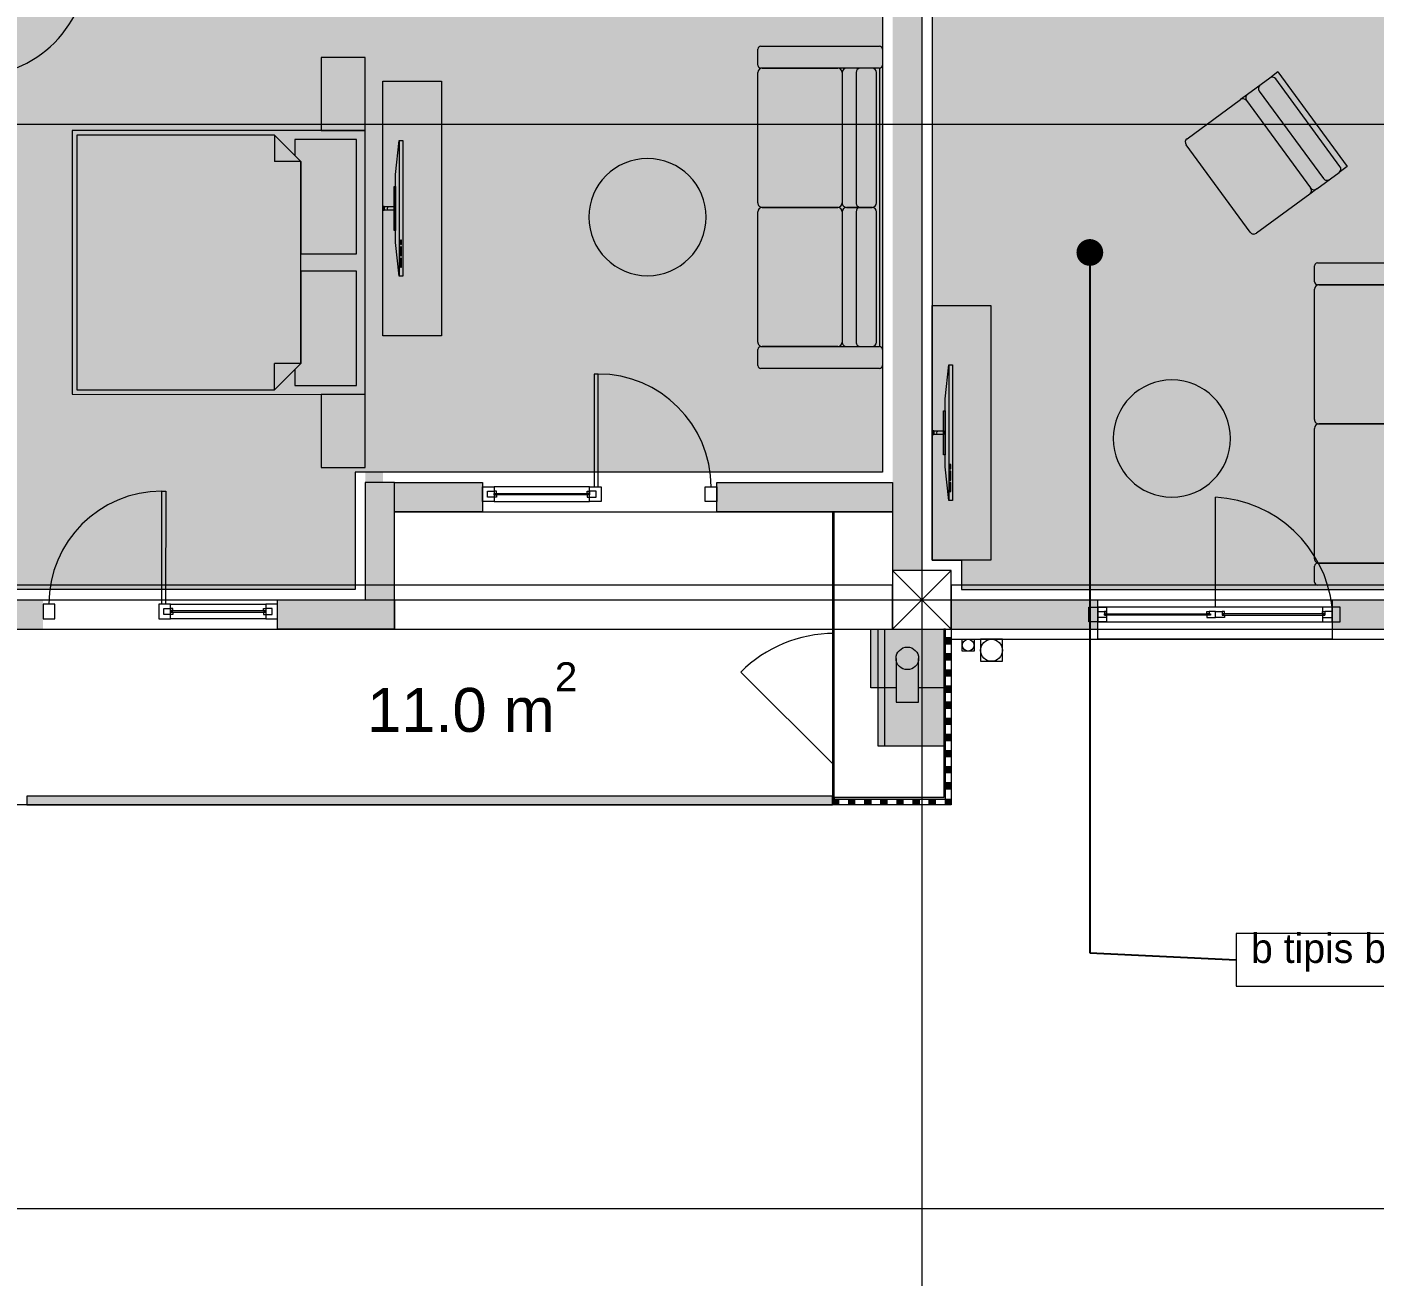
# Model space of a CAD drawing. Header units: millimetres. Extents: x 475159934 to 476245151, y 4620917055 to 4621447368.
# Drawn here: x 475283907 to 475293103, y 4621139790 to 4621148316 of the extents above; entities that cross this region are included whole.
import ezdxf

# ---------------------------------------------------------------- set-up
doc = ezdxf.new("R2010")
doc.units = ezdxf.units.MM
doc.header["$MEASUREMENT"] = 0
for name, color, linetype, lineweight in [('2D Drafting - General_Pen_No__1_Pen_No__7', 7, 'Continuous', 0), ('2D Drafting - General_Pen_No__250_Pen_No__7_Pen_No__250', 7, 'Continuous', 0), ('2D Drafting - General_Pen_No__250_Pen_No__7_Pen_No__7', 7, 'Continuous', 0), ('2D Drafting - General_Pen_No__7_Pen_No__7_Pen_No__7', 7, 'Continuous', 0), ('Doors_Pen_No__7_Pen_No__7_Pen_No__7', 7, 'Continuous', 0), ('G-Anno-Nplt_Pen_No__151', 151, 'Continuous', 0), ('G-Anno-Nplt_Pen_No__4', 7, 'Continuous', 0), ('G-Anno-Nplt_Pen_No__7', 7, 'Continuous', 0), ('gegmebi_Pen_No__1_Pen_No__7', 7, 'Continuous', 0), ('gegmebi_Pen_No__7_Pen_No__7', 7, 'Continuous', 0), ('kar-panjara_Pen_No__7_Pen_No__7_Pen_No__7', 7, 'Continuous', 0), ('New_0. გაღებები_Pen_No__210', 6, 'Continuous', 0), ('New_2D Drafting - General_Pen_No__250_Pen_No__7_Pen_No__255', 255, 'Continuous', 0), ('New_2D Drafting - General_Pen_No__2_Pen_No__250', 7, 'Continuous', 0), ('New_2D Drafting - General_Pen_No__30_Pen_No__9_Pen_No__9_Pen_No__255', 255, 'Continuous', 0), ('New_2D Drafting - General_Pen_No__30_Pen_No__9_Pen_No__9_Pen_No__7', 7, 'Continuous', 0), ('New_G-Anno-Nplt_Pen_No__255', 255, 'Continuous', 0), ('New_G-Anno-Nplt_Pen_No__4', 7, 'Continuous', 0), ('New_reg_nak_Pen_No__250', 7, 'Continuous', 0), ('New_reg_nak_Pen_No__7', 7, 'Continuous', 0), ('New_Structural - Bearing_Pen_No__250', 7, 'Continuous', 0), ('zoma_Pen_No__1', 1, 'Continuous', 0), ('zoma_Pen_No__142', 142, 'Continuous', 0), ('zoma_Pen_No__5_Pen_No__5', 5, 'Continuous', 0)]:
    doc.layers.add(name, color=color, linetype=linetype, lineweight=lineweight)
for name, color, linetype in [('New_Interior - Furniture', 7, 'Continuous'), ('New_R03_Nakveti', 7, 'Continuous'), ('zoma', 7, 'Continuous')]:
    doc.layers.add(name, color=color, linetype=linetype)
doc.layers.add('New_Interior - Furniture _Pen_No__252', color=7, linetype='Continuous', lineweight=0, true_color=0x666666)
doc.layers.add('New_R03_Nakveti_Pen_No__252', color=7, linetype='Continuous', lineweight=0, true_color=0x666666)
doc.styles.add('GENERATED_STYLE_1', font='arial.ttf')
doc.styles.add('GENERATED_STYLE_3', font='arial.ttf')
doc.styles.add('GENERATED_STYLE_4', font='ACADMTAV.TTF')
doc.dimstyles.new('GENERATED_STYLE__11', dxfattribs={"dimtxt": 500, "dimasz": 228, "dimexe": 0.18, "dimexo": 3, "dimgap": 0, "dimtad": 1, "dimlfac": 0.001, "dimzin": 0, "dimdsep": 46, "dimtxsty": 'GENERATED_STYLE_3', "dimblk": 'ARROWHEAD_2', "dimblk1": 'ARROWHEAD_2', "dimblk2": 'ARROWHEAD_2', "dimcen": 0.09, "dimclrd": 1, "dimclre": 1, "dimclrt": 1, "dimadec": 0, "dimazin": 0, "dimtfac": 1, "dimtdec": 4, "dimtmove": 2, "dimatfit": 3, "dimfxl": 1, "dimtolj": 1, "dimtzin": 0, "dimarcsym": 0})
doc.dimstyles.new('GENERATED_STYLE__27', dxfattribs={"dimtxt": 0.18, "dimasz": 364.8, "dimexe": 0.18, "dimexo": 0.0625, "dimgap": 0, "dimtad": 0, "dimtih": 1, "dimtoh": 1, "dimdec": 4, "dimzin": 0, "dimdsep": 46, "dimcen": 0.09, "dimadec": 0, "dimazin": 0, "dimtfac": 1, "dimtdec": 4, "dimtmove": 0, "dimatfit": 3, "dimldrblk": 'ARROWHEAD_11', "dimfxl": 1, "dimtolj": 1, "dimtzin": 0, "dimarcsym": 0})
doc.dimstyles.new('GENERATED_STYLE__3', dxfattribs={"dimtxt": 200, "dimasz": 64.421331, "dimexe": 0.18, "dimexo": 3, "dimgap": 0, "dimtad": 1, "dimtih": 1, "dimtoh": 1, "dimlfac": 0.001, "dimzin": 0, "dimdsep": 46, "dimtxsty": 'GENERATED_STYLE_3', "dimblk": 'ARROWHEAD_2', "dimblk1": 'ARROWHEAD_2', "dimblk2": 'ARROWHEAD_2', "dimcen": 0.09, "dimclrd": 142, "dimclre": 142, "dimclrt": 142, "dimadec": 0, "dimazin": 0, "dimtfac": 1, "dimtdec": 4, "dimtmove": 0, "dimatfit": 3, "dimfxl": 1, "dimtolj": 1, "dimtzin": 0, "dimarcsym": 0})
doc.dimstyles.new('GENERATED_STYLE__6', dxfattribs={"dimtxt": 200, "dimasz": 64.421331, "dimexe": 0.18, "dimexo": 3, "dimgap": 0, "dimtad": 1, "dimlfac": 0.001, "dimzin": 0, "dimdsep": 46, "dimtxsty": 'GENERATED_STYLE_3', "dimblk": 'ARROWHEAD_2', "dimblk1": 'ARROWHEAD_2', "dimblk2": 'ARROWHEAD_2', "dimcen": 0.09, "dimclrd": 142, "dimclre": 142, "dimclrt": 142, "dimadec": 0, "dimazin": 0, "dimtfac": 1, "dimtdec": 4, "dimtmove": 0, "dimatfit": 3, "dimfxl": 1, "dimtolj": 1, "dimtzin": 0, "dimarcsym": 0})

# ---------------------------------------------------------------- blocks, each defined once
blk = doc.blocks.new('Bed Layout 23')
at = {"layer": 'New_R03_Nakveti_Pen_No__252', "color": 251, "linetype": 'Continuous', "lineweight": 0, "true_color": 0x666666}
for p, q in [((-900, 0), (-1400, 0)), ((-1400, 0), (-1400, -300)), ((-900, -300), (-900, 0)), ((900, 0), (-900, 0)), ((-900, 0), (-900, -2000)), ((1400, 0), (900, 0)), ((900, 0), (900, -300)), ((900, -2000), (900, 0)), ((1400, -300), (1400, 0)), ((-1400, -300), (-900, -300)), ((900, -300), (1400, -300)), ((-690, -440), (-870, -620)), ((0, -440), (-690, -440)), ((-690, -440), (-690, -620)), ((690, -440), (0, -440)), ((870, -620), (690, -440)), ((690, -440), (690, -620)), ((-870, -620), (-870, -1970)), ((-870, -620), (-690, -620)), ((870, -620), (690, -620)), ((870, -1970), (870, -620)), ((-900, -2000), (900, -2000)), ((-870, -1970), (0, -1970)), ((0, -1970), (870, -1970))]:
    blk.add_line(p, q, dxfattribs=at)
at = {"layer": 'New_R03_Nakveti_Pen_No__252', "color": 251, "linetype": 'Continuous', "lineweight": 0, "true_color": 0x666666, "flags": 128}
for points in [[(-60, -440), (-60, -60), (-840, -60), (-840, -480), (-730, -480), (-690, -440)], [(690, -440), (730, -480), (840, -480), (840, -60), (60, -60), (60, -440)]]:
    blk.add_lwpolyline(points, close=True, dxfattribs=at)
blk = doc.blocks.new('Sofa 23')
at = {"layer": 'New_Interior - Furniture _Pen_No__252', "color": 251, "linetype": 'Continuous', "lineweight": 0, "true_color": 0x666666}
for p, q in [((0, 20), (0, 830)), ((20, 850), (130, 850)), ((150, 830), (150, 20)), ((150, 830), (2050, 830)), ((2050, 20), (2050, 830)), ((2070, 850), (2180, 850)), ((2200, 830), (2200, 20)), ((150, 780), (150, 604.7)), ((1070, 810), (180, 810)), ((1100, 604.7), (1100, 780)), ((1100, 780), (1100, 604.7)), ((2020, 810), (1130, 810)), ((2050, 604.7), (2050, 780)), ((180, 670), (1070, 670)), ((1130, 670), (2020, 670)), ((180, 574.7), (1070, 574.7)), ((180, 574.7), (1070, 574.7)), ((1130, 574.7), (2020, 574.7)), ((1130, 574.7), (2020, 574.7)), ((150, 30), (150, 544.7)), ((1100, 544.7), (1100, 30)), ((1100, 30), (1100, 544.7)), ((2050, 544.7), (2050, 30)), ((130, 0), (20, 0)), ((1070, 0), (180, 0)), ((2020, 0), (1130, 0)), ((2180, 0), (2070, 0))]:
    blk.add_line(p, q, dxfattribs=at)
for centre, radius, start, end in [((20, 830), 20, 90, 180), ((130, 830), 20, 0, 90), ((2070, 830), 20, 90, 180), ((2180, 830), 20, 0, 90), ((180, 780), 30, 90, 180), ((1070, 780), 30, 0, 90), ((1130, 780), 30, 90, 180), ((2020, 780), 30, 0, 90), ((180, 700), 30, 180, 270), ((1070, 700), 30, 270, 0), ((1130, 700), 30, 180, 270), ((2020, 700), 30, 270, 0), ((180, 604.7), 30, 180, 270), ((180, 544.7), 30, 90, 180), ((1070, 604.7), 30, 270, 0), ((1070, 544.7), 30, 0, 90), ((1130, 604.7), 30, 180, 270), ((1130, 544.7), 30, 90, 180), ((2020, 604.7), 30, 270, 0), ((2020, 544.7), 30, 0, 90), ((20, 20), 20, 180, 270), ((130, 20), 20, 270, 0), ((180, 30), 30, 180, 270), ((1070, 30), 30, 270, 0), ((1130, 30), 30, 180, 270), ((2020, 30), 30, 270, 0), ((2070, 20), 20, 180, 270), ((2180, 20), 20, 270, 0)]:
    blk.add_arc(centre, radius, start, end, dxfattribs=at)
blk = doc.blocks.new('Designer Table 05 26')
at = {"layer": 'New_Interior - Furniture _Pen_No__252', "color": 251, "linetype": 'Continuous', "lineweight": 0, "true_color": 0x666666, "flags": 128}
blk.add_lwpolyline([(400, 0, 1), (-400, 0, 1)], format="xyb", close=True, dxfattribs=at)
blk = doc.blocks.new('Sofa Set 01 26')
at = {"layer": 'New_Interior - Furniture _Pen_No__252', "color": 251, "linetype": 'Continuous', "lineweight": 0, "true_color": 0x666666}
for p, q in [((0, 800), (800, 800)), ((0, 800), (0, 730)), ((770, 760), (30, 760)), ((800, 800), (800, 730)), ((0, 730), (0, 541.3)), ((800, 541.3), (800, 730)), ((30, 620), (770, 620)), ((0, 541.3), (0, 481.3)), ((0, 30), (0, 481.3)), ((30, 511.3), (770, 511.3)), ((30, 511.3), (770, 511.3)), ((800, 541.3), (800, 481.3)), ((800, 481.3), (800, 30)), ((770, 0), (30, 0))]:
    blk.add_line(p, q, dxfattribs=at)
for centre, start, end in [((30, 730), 90, 180), ((770, 730), 0, 90), ((30, 650), 180, 270), ((770, 650), 270, 0), ((30, 541.3), 180, 270), ((30, 481.3), 90, 180), ((770, 541.3), 270, 0), ((770, 481.3), 0, 90), ((30, 30), 180, 270), ((770, 30), 270, 0)]:
    blk.add_arc(centre, 30, start, end, dxfattribs=at)
blk = doc.blocks.new('*D841', base_point=(475826095.756614, 4621095193.190637))
at = {"layer": 'zoma_Pen_No__1', "color": 1, "linetype": 'Continuous', "lineweight": 0, "transparency": 16777216}
for p, q in [((475297116.781968, 4621144206.159981), (475297116.781968, 4621144352.859981)), ((475297266.781968, 4621144119.557481), (475296966.781968, 4621144292.762481)), ((475297341.781968, 4621144206.159981), (475296891.781968, 4621144206.159981)), ((475297116.781968, 4621136051.488978), (475297116.781968, 4621144206.159981)), ((475296966.781968, 4621136138.091478), (475297266.781968, 4621135964.886478)), ((475297341.781968, 4621136051.488978), (475296891.781968, 4621136051.488978)), ((475297116.781968, 4621135904.788979), (475297116.781968, 4621136051.488978))]:
    blk.add_line(p, q, dxfattribs=at)
at = {"layer": 'zoma_Pen_No__1', "color": 1, "lineweight": 0, "transparency": 16777216, "insert": (475297016.781968, 4621136884.270884), "char_height": 500, "attachment_point": 7, "rotation": 90, "style": 'GENERATED_STYLE_3'}
blk.add_mtext('\\A1;{\\pql;\\fArial|b0|i0|c204|p0;\\W1.000000;8.15}', dxfattribs=at)
blk = doc.blocks.new('ARROWHEAD_2')
at = {"color": 0, "linetype": 'Continuous', "lineweight": 0}
for p, q in [((-0.378, -0.655), (0.378, 0.655)), ((0, 0), (-1, 0))]:
    blk.add_line(p, q, dxfattribs=at)
blk = doc.blocks.new('*D885', base_point=(475826095.8, 4621095193.2))
at = {"layer": 'zoma_Pen_No__142', "color": 142, "linetype": 'Continuous', "lineweight": 0, "transparency": 16777216}
for p, q in [((475283341.2, 4621137897.2), (475283292.3, 4621137812.4)), ((475283316.8, 4621137791.2), (475283316.8, 4621137918.4)), ((475289841.2, 4621137897.2), (475289792.3, 4621137812.4)), ((475289816.8, 4621137791.2), (475289816.8, 4621137918.4)), ((475283316.8, 4621137854.8), (475289816.8, 4621137854.8))]:
    blk.add_line(p, q, dxfattribs=at)
at = {"layer": 'zoma_Pen_No__142', "color": 142, "lineweight": 0, "transparency": 16777216, "char_height": 200, "attachment_point": 7, "style": 'GENERATED_STYLE_3'}
for s, insert in [('\\A1;{\\pql;\\fArial|b0|i0|c204|p0;\\W1.000000;6.50}', (475286299.9, 4621137894.8)), ('\\A1;{\\pql;\\fArial|b0|i0|c204|p0;\\W1.000000;0.40}', (475289258.4, 4621137894.8))]:
    blk.add_mtext(s, dxfattribs=dict(at, insert=insert))
blk = doc.blocks.new('*D886', base_point=(475826095.8, 4621095193.2))
at = {"layer": 'zoma_Pen_No__142', "color": 142, "linetype": 'Continuous', "lineweight": 0, "transparency": 16777216}
for p, q in [((475289841.2, 4621137897.2), (475289792.3, 4621137812.4)), ((475289816.8, 4621137791.2), (475289816.8, 4621137918.4)), ((475290241.2, 4621137897.2), (475290192.3, 4621137812.4)), ((475290216.8, 4621137791.2), (475290216.8, 4621137918.4)), ((475289816.8, 4621137854.8), (475290216.8, 4621137854.8))]:
    blk.add_line(p, q, dxfattribs=at)
blk = doc.blocks.new('*D887', base_point=(475826095.8, 4621095193.2))
at = {"layer": 'zoma_Pen_No__142', "color": 142, "linetype": 'Continuous', "lineweight": 0, "transparency": 16777216}
for p, q in [((475290241.2, 4621137897.2), (475290192.3, 4621137812.4)), ((475290216.8, 4621137791.2), (475290216.8, 4621137918.4)), ((475296741.2, 4621137897.2), (475296692.3, 4621137812.4)), ((475296716.8, 4621137791.2), (475296716.8, 4621137918.4)), ((475290216.8, 4621137854.8), (475296716.8, 4621137854.8))]:
    blk.add_line(p, q, dxfattribs=at)
at = {"layer": 'zoma_Pen_No__142', "color": 142, "lineweight": 0, "transparency": 16777216, "char_height": 200, "attachment_point": 7, "style": 'GENERATED_STYLE_3'}
for s, insert in [('\\A1;{\\pql;\\fArial|b0|i0|c204|p0;\\W1.000000;6.50}', (475293199.9, 4621137894.8)), ('\\A1;{\\pql;\\fArial|b0|i0|c204|p0;\\W1.000000;0.40}', (475296158.4, 4621137894.8))]:
    blk.add_mtext(s, dxfattribs=dict(at, insert=insert))
blk = doc.blocks.new('*D968', base_point=(475826095.8, 4621095193.2))
at = {"layer": 'zoma_Pen_No__142', "color": 142, "linetype": 'Continuous', "lineweight": 0, "transparency": 16777216}
for p, q in [((475300055.4, 4621159406.2), (475299928.2, 4621159406.2)), ((475300034.2, 4621159381.7), (475299949.4, 4621159430.6)), ((475299991.8, 4621159406.2), (475299991.8, 4621159447.6)), ((475299991.8, 4621140051.5), (475299991.8, 4621159406.2)), ((475299949.4, 4621140076), (475300034.2, 4621140027.1)), ((475300055.4, 4621140051.5), (475299928.2, 4621140051.5)), ((475299991.8, 4621140010.1), (475299991.8, 4621140051.5))]:
    blk.add_line(p, q, dxfattribs=at)
at = {"layer": 'zoma_Pen_No__142', "color": 142, "lineweight": 0, "transparency": 16777216, "insert": (475299951.8, 4621149385.6), "char_height": 200, "attachment_point": 7, "rotation": 90, "style": 'GENERATED_STYLE_3'}
blk.add_mtext('\\A1;{\\pql;\\fArial|b0|i0|c204|p0;\\W1.000000;19.35}', dxfattribs=at)
blk = doc.blocks.new('*D969', base_point=(475826095.8, 4621095193.2))
at = {"layer": 'zoma_Pen_No__142', "color": 142, "linetype": 'Continuous', "lineweight": 0, "transparency": 16777216}
for p, q in [((475299274.8, 4621140451.5), (475299147.7, 4621140451.5)), ((475299168.8, 4621140476), (475299253.6, 4621140427.1)), ((475299211.2, 4621140051.5), (475299211.2, 4621140451.5)), ((475299168.8, 4621140076), (475299253.6, 4621140027.1)), ((475299274.8, 4621140051.5), (475299147.7, 4621140051.5)), ((475299211.2, 4621140010.1), (475299211.2, 4621140051.5))]:
    blk.add_line(p, q, dxfattribs=at)
at = {"layer": 'zoma_Pen_No__142', "color": 142, "lineweight": 0, "transparency": 16777216, "insert": (475299171.2, 4621139493.2), "char_height": 200, "attachment_point": 7, "rotation": 90, "style": 'GENERATED_STYLE_3'}
blk.add_mtext('\\A1;{\\pql;\\fArial|b0|i0|c204|p0;\\W1.000000;0.40}', dxfattribs=at)
blk = doc.blocks.new('*D970', base_point=(475826095.8, 4621095193.2))
at = {"layer": 'zoma_Pen_No__142', "color": 142, "linetype": 'Continuous', "lineweight": 0, "transparency": 16777216}
for p, q in [((475299168.8, 4621144230.6), (475299253.6, 4621144181.7)), ((475299274.8, 4621144206.2), (475299147.7, 4621144206.2)), ((475299211.2, 4621140451.5), (475299211.2, 4621144206.2)), ((475299274.8, 4621140451.5), (475299147.7, 4621140451.5)), ((475299168.8, 4621140476), (475299253.6, 4621140427.1))]:
    blk.add_line(p, q, dxfattribs=at)
at = {"layer": 'zoma_Pen_No__142', "color": 142, "lineweight": 0, "transparency": 16777216, "char_height": 200, "attachment_point": 7, "rotation": 90, "style": 'GENERATED_STYLE_3'}
for s, insert in [('\\A1;{\\pql;\\fArial|b0|i0|c204|p0;\\W1.000000;0.40}', (475299171.2, 4621143647.8)), ('\\A1;{\\pql;\\fArial|b0|i0|c204|p0;\\W1.000000;3.75}', (475299171.2, 4621142061.9))]:
    blk.add_mtext(s, dxfattribs=dict(at, insert=insert))
blk = doc.blocks.new('ARROWHEAD_11')
at = {"color": 0, "linetype": 'Continuous', "lineweight": 0}
blk.add_line((0, 0), (-1, 0), dxfattribs=at)
at = {"color": 0, "linetype": 'Continuous', "lineweight": 0, "const_width": 0.25, "flags": 128}
blk.add_lwpolyline([(-0.125, 0, 1), (0.125, 0, 1)], format="xyb", close=True, dxfattribs=at)
blk = doc.blocks.new('Flexible Shelf 26')
at = {"layer": 'New_Interior - Furniture _Pen_No__252', "color": 251, "linetype": 'Continuous', "lineweight": 0, "true_color": 0x666666, "flags": 128}
blk.add_lwpolyline([(0, 0), (1739.8, 0), (1739.8, 400), (0, 400)], close=True, dxfattribs=at)
blk = doc.blocks.new('Flat Panel TV 26')
at = {"layer": 'New_Interior - Furniture _Pen_No__252', "color": 251, "linetype": 'Continuous', "lineweight": 0, "true_color": 0x666666}
for p, q in [((0, 25), (925.5, 25)), ((678.7, 10), (678.7, 16.2)), ((678.7, 16.2), (709.6, 16.2)), ((709.6, 10), (678.7, 10)), ((709.6, 16.2), (709.6, 10)), ((725, 10), (725, 16.2)), ((725, 16.2), (786.7, 16.2)), ((786.7, 10), (725, 10)), ((786.7, 16.2), (786.7, 10)), ((802.1, 10), (802.1, 16.2)), ((802.1, 16.2), (863.8, 16.2)), ((863.8, 10), (802.1, 10)), ((863.8, 16.2), (863.8, 10))]:
    blk.add_line(p, q, dxfattribs=at)
at = {"layer": 'New_Interior - Furniture _Pen_No__252', "color": 251, "linetype": 'Continuous', "lineweight": 0, "true_color": 0x666666, "flags": 128}
for points in [[(447.8, 127.5), (477.8, 127.5), (477.8, 137.5), (447.8, 137.5)], [(450.3, 60), (475.3, 60), (475.3, 127.5), (450.3, 127.5)], [(0, 0), (925.5, 0), (925.5, 25), (694.1, 50), (231.4, 50), (0, 25)], [(312.8, 50), (612.8, 50), (612.8, 60), (312.8, 60)]]:
    blk.add_lwpolyline(points, close=True, dxfattribs=at)
at = {"layer": 'New_Interior - Furniture _Pen_No__252', "color": 251, "linetype": 'Continuous', "lineweight": 0, "true_color": 0x666666}
blk.add_arc((462.8, 93.8), 12.5, 0, 180, dxfattribs=at)

msp = doc.modelspace()

# ---------------------------------------------------------------- hatches: boundary and pattern name
at = {"layer": '2D Drafting - General_Pen_No__250_Pen_No__7_Pen_No__7', "linetype": 'Continuous', "lineweight": 0}
for points in [[(475290016.775, 4621151606.167), (475290016.775, 4621144606.167), (475289816.775, 4621144606.167), (475289816.775, 4621151606.167)], [(475286216.35, 4621149757.501), (475284519.473, 4621149757.501), (475284519.473, 4621149659.378), (475286216.35, 4621149659.378), (475286216.35, 4621145206.164), (475286336.35, 4621145206.164), (475286336.35, 4621149757.501)], [(475286216.357, 4621144406.164), (475286416.357, 4621144406.164), (475286416.357, 4621145206.164), (475286216.357, 4621145206.164)], [(475286416.357, 4621145206.164), (475287016.775, 4621145206.164), (475287016.775, 4621145006.164), (475286416.357, 4621145006.164)], [(475288616.775, 4621145006.164), (475288616.775, 4621145206.164), (475289816.775, 4621145206.164), (475289816.775, 4621145006.164)], [(475289406.765, 4621144176.182), (475289416.765, 4621144176.182), (475289416.765, 4621145006.164), (475289406.765, 4621145006.164)], [(475283316.775, 4621144206.167), (475283316.775, 4621144406.167), (475284016.779, 4621144406.167), (475284016.779, 4621144206.167)], [(475285616.779, 4621144206.164), (475285616.779, 4621144406.164), (475286416.357, 4621144406.164), (475286416.357, 4621144206.164)], [(475290216.775, 4621144206.167), (475291216.773, 4621144206.167), (475291216.773, 4621144406.167), (475290216.775, 4621144406.167)], [(475293616.775, 4621144206.167), (475292816.775, 4621144206.167), (475292816.775, 4621144406.167), (475293616.775, 4621144406.167)], [(475289416.765, 4621143056.181), (475289416.765, 4621143046.181), (475290176.765, 4621143046.181), (475290176.765, 4621143056.181), (475290176.765, 4621144206.157), (475290166.765, 4621144206.157), (475290166.765, 4621143056.181)], [(475289406.765, 4621143046.177), (475289416.765, 4621143046.177), (475289416.765, 4621143276.183), (475289406.765, 4621143276.183)]]:
    msp.add_hatch(color=7, dxfattribs=at).paths.add_polyline_path(points)
at = {"layer": 'G-Anno-Nplt_Pen_No__151', "linetype": 'Continuous', "lineweight": 0, "true_color": 0x1f2f3f}
for points in [[(475290086.775, 4621151406.167), (475290016.775, 4621151406.167), (475290016.775, 4621149200.337), (475290086.775, 4621149200.337), (475290086.775, 4621144676.167), (475290286.775, 4621144676.167), (475290286.775, 4621144476.167), (475293546.775, 4621144476.167), (475293546.775, 4621146776.167), (475296846.775, 4621146776.167), (475296846.775, 4621150795.972), (475296446.775, 4621150795.972), (475296446.775, 4621151776.16), (475296646.775, 4621151776.16), (475296646.775, 4621152076.16), (475296846.775, 4621152076.16), (475296846.775, 4621158036.167), (475293349.373, 4621158036.167), (475293349.373, 4621159136.16), (475290286.775, 4621159136.16), (475290286.775, 4621158936.16), (475290286.775, 4621155197.028), (475290216.775, 4621155197.028), (475290216.775, 4621154316.536), (475290616.775, 4621154316.536), (475290616.775, 4621153556.518), (475290086.775, 4621153556.518), (475290086.775, 4621152076.16), (475290286.775, 4621152076.16), (475290286.775, 4621151976.16), (475290806.963, 4621151976.16), (475290806.963, 4621151406.167)], [(475280416.775, 4621149929.658), (475280416.775, 4621151606.157), (475280616.35, 4621151606.157), (475282526.588, 4621151606.157), (475282526.588, 4621151206.157), (475283386.775, 4621151206.157), (475283386.775, 4621151606.157), (475283386.775, 4621152096.082), (475285847.143, 4621152096.082), (475285847.143, 4621151696.082), (475286676.331, 4621151696.082), (475286676.331, 4621152096.082), (475289746.775, 4621152096.082), (475289746.775, 4621145276.164), (475286146.357, 4621145276.164), (475286146.357, 4621144476.164), (475283386.775, 4621144476.164), (475283386.775, 4621144661.532), (475282846.775, 4621144661.532), (475282846.775, 4621144476.164), (475280486.775, 4621144476.164), (475280486.775, 4621149929.658)]]:
    msp.add_hatch(color=169, dxfattribs=at).paths.add_polyline_path(points)
at = {"layer": 'New_2D Drafting - General_Pen_No__250_Pen_No__7_Pen_No__255', "linetype": 'Continuous', "lineweight": 0}
for points in [[(475290166.765, 4621144206.162), (475289666.765, 4621144206.157), (475289666.768, 4621143806.162), (475289839.754, 4621143806.164), (475289839.755, 4621143706.161), (475289993.78, 4621143706.162), (475289993.78, 4621143806.165), (475290166.768, 4621143806.166)], [(475290166.765, 4621144206.162), (475289716.765, 4621144206.162), (475289716.765, 4621143406.162), (475290166.765, 4621143406.162)]]:
    msp.add_hatch(color=255, dxfattribs=at).paths.add_polyline_path(points)
at = {"layer": 'New_2D Drafting - General_Pen_No__30_Pen_No__9_Pen_No__9_Pen_No__255', "linetype": 'Continuous', "lineweight": 0}
for points in [[(475290216.765, 4621144146.176), (475290176.765, 4621144146.176), (475290176.765, 4621144106.176), (475290216.765, 4621144106.176)], [(475290216.765, 4621144036.176), (475290176.765, 4621144036.176), (475290176.765, 4621143996.176), (475290216.765, 4621143996.176)], [(475290216.765, 4621143926.176), (475290176.765, 4621143926.176), (475290176.765, 4621143886.176), (475290216.765, 4621143886.176)], [(475290216.765, 4621143816.176), (475290176.765, 4621143816.176), (475290176.765, 4621143776.176), (475290216.765, 4621143776.176)], [(475290216.765, 4621143706.176), (475290176.765, 4621143706.176), (475290176.765, 4621143666.176), (475290216.765, 4621143666.176)], [(475290216.765, 4621143596.176), (475290176.765, 4621143596.176), (475290176.765, 4621143556.176), (475290216.765, 4621143556.176)], [(475290216.765, 4621143486.176), (475290176.765, 4621143486.176), (475290176.765, 4621143446.176), (475290216.765, 4621143446.176)], [(475290216.765, 4621143376.176), (475290176.765, 4621143376.176), (475290176.765, 4621143336.176), (475290216.765, 4621143336.176)], [(475290216.765, 4621143266.176), (475290176.765, 4621143266.176), (475290176.765, 4621143226.176), (475290216.765, 4621143226.176)], [(475290216.765, 4621143156.176), (475290176.765, 4621143156.176), (475290176.765, 4621143116.176), (475290216.765, 4621143116.176)], [(475289406.765, 4621143006.177), (475289406.765, 4621143046.177), (475289446.765, 4621143046.177), (475289446.765, 4621143006.177)], [(475289516.765, 4621143006.177), (475289516.765, 4621143046.177), (475289556.765, 4621143046.177), (475289556.765, 4621143006.177)], [(475289626.765, 4621143006.177), (475289626.765, 4621143046.177), (475289666.765, 4621143046.177), (475289666.765, 4621143006.177)], [(475289736.765, 4621143006.177), (475289736.765, 4621143046.177), (475289776.765, 4621143046.177), (475289776.765, 4621143006.177)], [(475289846.765, 4621143006.177), (475289846.765, 4621143046.177), (475289886.765, 4621143046.177), (475289886.765, 4621143006.177)], [(475289956.765, 4621143006.177), (475289956.765, 4621143046.177), (475289996.765, 4621143046.177), (475289996.765, 4621143006.177)], [(475290066.765, 4621143006.177), (475290066.765, 4621143046.177), (475290106.765, 4621143046.177), (475290106.765, 4621143006.177)], [(475290176.765, 4621143006.177), (475290176.765, 4621143046.177), (475290216.765, 4621143046.177), (475290216.765, 4621143006.177)]]:
    msp.add_hatch(color=255, dxfattribs=at).paths.add_polyline_path(points)
at = {"layer": 'New_G-Anno-Nplt_Pen_No__255', "linetype": 'Continuous', "lineweight": 0}
msp.add_hatch(color=255, dxfattribs=at).paths.add_polyline_path([(475283906.765, 4621143006.177), (475289406.765, 4621143006.177), (475289406.765, 4621143066.177), (475283906.765, 4621143066.177)])

# ---------------------------------------------------------------- linework, layer by layer
at = {"layer": '2D Drafting - General_Pen_No__1_Pen_No__7', "color": 7, "linetype": 'Continuous', "lineweight": 0}
for p, q in [((475290216.775, 4621144206.167), (475289816.775, 4621144606.167)), ((475289816.775, 4621144206.167), (475290216.775, 4621144606.167))]:
    msp.add_line(p, q, dxfattribs=at)
at = {"layer": '2D Drafting - General_Pen_No__1_Pen_No__7', "color": 7, "linetype": 'Continuous', "lineweight": 0, "flags": 128}
for points in [[(475289816.775, 4621144206.167), (475290216.775, 4621144206.167), (475290216.775, 4621144606.167), (475289816.775, 4621144606.167)], [(475283316.775, 4621144206.167), (475289816.775, 4621144206.167), (475289816.775, 4621144506.167), (475283316.775, 4621144506.167)], [(475290216.775, 4621144206.167), (475296716.775, 4621144206.167), (475296716.775, 4621144506.167), (475290216.775, 4621144506.167)]]:
    msp.add_lwpolyline(points, close=True, dxfattribs=at)
at = {"layer": '2D Drafting - General_Pen_No__1_Pen_No__7', "color": 7, "linetype": 'Continuous', "lineweight": 0}
for centre, radius in [((475290332.137, 4621144096.169), 40), ((475290491.355, 4621144061.513), 75)]:
    msp.add_circle(centre, radius, dxfattribs=at)
at = {"layer": '2D Drafting - General_Pen_No__250_Pen_No__7_Pen_No__250', "color": 7, "linetype": 'Continuous', "lineweight": 0, "flags": 128}
for points in [[(475286216.357, 4621144406.164), (475286416.357, 4621144406.164), (475286416.357, 4621145206.164), (475286216.357, 4621145206.164)], [(475286416.357, 4621145206.164), (475287016.775, 4621145206.164), (475287016.775, 4621145006.164), (475286416.357, 4621145006.164)], [(475288616.775, 4621145006.164), (475288616.775, 4621145206.164), (475289816.775, 4621145206.164), (475289816.775, 4621145006.164)], [(475289406.765, 4621144176.182), (475289416.765, 4621144176.182), (475289416.765, 4621145006.164), (475289406.765, 4621145006.164)], [(475285616.779, 4621144206.164), (475285616.779, 4621144406.164), (475286416.357, 4621144406.164), (475286416.357, 4621144206.164)], [(475289416.765, 4621143056.181), (475289416.765, 4621143046.181), (475290176.765, 4621143046.181), (475290176.765, 4621143056.181), (475290176.765, 4621144206.157), (475290166.765, 4621144206.157), (475290166.765, 4621143056.181)], [(475289406.765, 4621143046.177), (475289416.765, 4621143046.177), (475289416.765, 4621143276.183), (475289406.765, 4621143276.183)]]:
    msp.add_lwpolyline(points, close=True, dxfattribs=at)
at = {"layer": '2D Drafting - General_Pen_No__7_Pen_No__7_Pen_No__7', "color": 7, "linetype": 'Continuous', "lineweight": 0, "flags": 128}
for points in [[(475287096.775, 4621145076.764), (475287746.775, 4621145076.793), (475287746.77, 4621145176.732), (475287096.77, 4621145176.703)], [(475285536.775, 4621144276.727), (475284886.775, 4621144276.755), (475284886.779, 4621144376.694), (475285536.779, 4621144376.666)]]:
    msp.add_lwpolyline(points, close=True, dxfattribs=at)
at = {"layer": '2D Drafting - General_Pen_No__7_Pen_No__7_Pen_No__7', "color": 7, "linetype": 'Continuous', "lineweight": 0}
for centre, radius, start, end in [((475283532.528, 4621148770.346), 794.311, 270, 0.0016803), ((475287806.459, 4621145176.745), 770.311, 0.005711, 90.0025313), ((475284827.09, 4621144376.707), 770.311, 89.9974687, 179.994289)]:
    msp.add_arc(centre, radius, start, end, dxfattribs=at)
at = {"layer": 'Doors_Pen_No__7_Pen_No__7_Pen_No__7', "color": 7, "linetype": 'Continuous', "lineweight": 0, "flags": 128}
for points in [[(475287779.793, 4621145176.743), (475287806.459, 4621145176.745), (475287806.425, 4621145947.056), (475287779.759, 4621145947.055)], [(475284853.757, 4621144376.706), (475284827.09, 4621144376.707), (475284827.124, 4621145147.019), (475284853.791, 4621145147.017)]]:
    msp.add_lwpolyline(points, close=True, dxfattribs=at)
at = {"layer": 'G-Anno-Nplt_Pen_No__4', "color": 7, "linetype": 'Continuous', "lineweight": 0, "flags": 128}
msp.add_lwpolyline([(475293349.373, 4621159136.16), (475290286.775, 4621159136.16), (475290286.775, 4621158936.16), (475290286.775, 4621155197.028), (475290216.775, 4621155197.028), (475290216.775, 4621154316.536), (475290616.775, 4621154316.536), (475290616.775, 4621153556.518), (475290086.775, 4621153556.518), (475290086.775, 4621152076.16), (475290286.775, 4621152076.16), (475290286.775, 4621151976.16), (475290806.963, 4621151976.16), (475290806.963, 4621151406.167), (475290086.775, 4621151406.167), (475290016.775, 4621151406.167), (475290016.775, 4621149200.337), (475290086.775, 4621149200.337), (475290086.775, 4621144676.167), (475290286.775, 4621144676.167), (475290286.775, 4621144476.167), (475293546.775, 4621144476.167)], dxfattribs=at)
msp.add_lwpolyline([(475280416.775, 4621149929.658), (475280416.775, 4621151606.157), (475280616.35, 4621151606.157), (475282526.588, 4621151606.157), (475282526.588, 4621151206.157), (475283386.775, 4621151206.157), (475283386.775, 4621151606.157), (475283386.775, 4621152096.082), (475285847.143, 4621152096.082), (475285847.143, 4621151696.082), (475286676.331, 4621151696.082), (475286676.331, 4621152096.082), (475289746.775, 4621152096.082), (475289746.775, 4621145276.164), (475286146.357, 4621145276.164), (475286146.357, 4621144476.164), (475283386.775, 4621144476.164), (475283386.775, 4621144661.532), (475282846.775, 4621144661.532), (475282846.775, 4621144476.164), (475280486.775, 4621144476.164), (475280486.775, 4621149929.658)], close=True, dxfattribs=at)
at = {"layer": 'gegmebi_Pen_No__1_Pen_No__7', "color": 7, "linetype": 'Continuous', "lineweight": 0, "flags": 128}
for points in [[(475289839.754, 4621143806.164), (475289666.768, 4621143806.162), (475289666.765, 4621144206.157), (475290166.765, 4621144206.162), (475290166.768, 4621143806.166), (475289993.78, 4621143806.165)], [(475289839.752, 4621144006.162), (475289839.755, 4621143706.161), (475289993.78, 4621143706.162), (475289993.778, 4621144006.163)]]:
    msp.add_lwpolyline(points, dxfattribs=at)
at = {"layer": 'gegmebi_Pen_No__7_Pen_No__7', "color": 7, "linetype": 'Continuous', "lineweight": 0}
for p, q in [((475290292.137, 4621144056.169), (475290292.137, 4621144136.169)), ((475290292.137, 4621144136.169), (475290372.137, 4621144136.169)), ((475290372.137, 4621144136.169), (475290372.137, 4621144056.169)), ((475290566.355, 4621144136.513), (475290416.355, 4621144136.513)), ((475290416.355, 4621144136.513), (475290416.355, 4621143986.513)), ((475290566.355, 4621143986.513), (475290566.355, 4621144136.513)), ((475290372.137, 4621144056.169), (475290292.137, 4621144056.169)), ((475290416.355, 4621143986.513), (475290566.355, 4621143986.513))]:
    msp.add_line(p, q, dxfattribs=at)
at = {"layer": 'kar-panjara_Pen_No__7_Pen_No__7_Pen_No__7', "color": 7, "linetype": 'Continuous', "lineweight": 0, "flags": 128}
for points in [[(475287096.775, 4621145076.764), (475287016.775, 4621145076.76), (475287016.77, 4621145176.76), (475287096.77, 4621145176.764)], [(475287051.772, 4621145146.701), (475287096.772, 4621145146.703), (475287096.772, 4621145131.703), (475287096.773, 4621145121.703), (475287111.773, 4621145121.704), (475287111.774, 4621145106.704), (475287051.774, 4621145106.701)], [(475287111.772, 4621145146.704), (475287096.772, 4621145146.703), (475287096.772, 4621145131.703), (475287111.772, 4621145131.704)], [(475287096.772, 4621145131.703), (475287746.772, 4621145131.732), (475287746.773, 4621145121.732), (475287096.773, 4621145121.703)], [(475287731.772, 4621145146.731), (475287746.772, 4621145146.732), (475287746.772, 4621145131.732), (475287731.772, 4621145131.731)], [(475287791.772, 4621145146.734), (475287746.772, 4621145146.732), (475287746.772, 4621145131.732), (475287746.773, 4621145121.732), (475287731.773, 4621145121.731), (475287731.774, 4621145106.731), (475287791.774, 4621145106.734)], [(475287826.775, 4621145076.735), (475287746.775, 4621145076.732), (475287746.77, 4621145176.732), (475287826.77, 4621145176.735)], [(475288616.775, 4621145076.813), (475288536.775, 4621145076.809), (475288536.77, 4621145176.809), (475288616.77, 4621145176.813)], [(475284016.775, 4621144276.776), (475284096.775, 4621144276.772), (475284096.779, 4621144376.772), (475284016.779, 4621144376.776)], [(475284806.775, 4621144276.698), (475284886.775, 4621144276.694), (475284886.779, 4621144376.694), (475284806.779, 4621144376.698)], [(475284841.778, 4621144346.696), (475284886.778, 4621144346.694), (475284886.777, 4621144331.694), (475284886.777, 4621144321.694), (475284901.777, 4621144321.694), (475284901.776, 4621144306.694), (475284841.776, 4621144306.696)], [(475284901.778, 4621144346.694), (475284886.778, 4621144346.694), (475284886.777, 4621144331.694), (475284901.777, 4621144331.694)], [(475285536.777, 4621144331.666), (475284886.777, 4621144331.694), (475284886.777, 4621144321.694), (475285536.777, 4621144321.666)], [(475285581.778, 4621144346.664), (475285536.778, 4621144346.666), (475285536.777, 4621144331.666), (475285536.777, 4621144321.666), (475285521.777, 4621144321.666), (475285521.776, 4621144306.666), (475285581.776, 4621144306.664)], [(475285521.778, 4621144346.666), (475285536.778, 4621144346.666), (475285536.777, 4621144331.666), (475285521.777, 4621144331.666)], [(475285536.775, 4621144276.727), (475285616.775, 4621144276.723), (475285616.779, 4621144376.723), (475285536.779, 4621144376.727)], [(475291276.448, 4621144255.763), (475291156.448, 4621144255.763), (475291156.448, 4621144355.763), (475291276.448, 4621144355.763)], [(475292816.775, 4621144355.762), (475291216.773, 4621144355.707), (475291216.773, 4621144255.762), (475292816.775, 4621144255.817)], [(475291216.773, 4621144325.647), (475291261.773, 4621144325.647), (475291261.773, 4621144310.647), (475291261.773, 4621144300.647), (475291276.448, 4621144300.647), (475291276.448, 4621144285.647), (475291216.773, 4621144285.647)], [(475291276.448, 4621144325.647), (475291261.773, 4621144325.647), (475291261.773, 4621144310.647), (475291276.448, 4621144310.647)], [(475291261.773, 4621144310.647), (475291985.613, 4621144310.647), (475291985.613, 4621144300.647), (475291261.773, 4621144300.647)], [(475292021.345, 4621144325.647), (475291976.345, 4621144325.647), (475291976.345, 4621144310.647), (475291976.345, 4621144300.647), (475291961.345, 4621144300.647), (475291961.345, 4621144285.647), (475292021.345, 4621144285.647)], [(475291961.345, 4621144325.647), (475291976.345, 4621144325.647), (475291976.345, 4621144310.647), (475291961.345, 4621144310.647)], [(475292021.345, 4621144325.647), (475292066.345, 4621144325.647), (475292066.345, 4621144310.647), (475292066.345, 4621144300.647), (475292081.345, 4621144300.647), (475292081.345, 4621144285.647), (475292021.345, 4621144285.647)], [(475292081.345, 4621144325.647), (475292066.345, 4621144325.647), (475292066.345, 4621144310.647), (475292081.345, 4621144310.647)], [(475292766.345, 4621144310.647), (475292066.345, 4621144310.647), (475292066.345, 4621144300.647), (475292766.345, 4621144300.647)], [(475292751.345, 4621144255.763), (475292871.345, 4621144255.763), (475292871.345, 4621144355.763), (475292751.345, 4621144355.763)], [(475292816.775, 4621144325.647), (475292766.345, 4621144325.647), (475292766.345, 4621144310.647), (475292766.345, 4621144300.647), (475292751.345, 4621144300.647), (475292751.345, 4621144285.647), (475292816.775, 4621144285.647)], [(475292751.345, 4621144325.647), (475292766.345, 4621144325.647), (475292766.345, 4621144310.647), (475292751.345, 4621144310.647)]]:
    msp.add_lwpolyline(points, close=True, dxfattribs=at)
at = {"layer": 'New_0. გაღებები_Pen_No__210', "color": 6, "linetype": 'Continuous', "lineweight": 0}
msp.add_line((475292021.345, 4621144355.637), (475292021.345, 4621145105.637), dxfattribs=at)
msp.add_arc((475291975.26, 4621144259.94), 846.953, 6.4962211, 86.8808757, dxfattribs=at)
at = {"layer": 'New_2D Drafting - General_Pen_No__2_Pen_No__250', "color": 7, "linetype": 'Continuous', "lineweight": 0, "flags": 128}
msp.add_lwpolyline([(475292162.833, 4621141768.39), (475294382.838, 4621141768.39), (475294382.838, 4621142127.765), (475292162.833, 4621142127.765), (475292162.833, 4621141768.39)], close=True, dxfattribs=at)
at = {"layer": 'New_2D Drafting - General_Pen_No__30_Pen_No__9_Pen_No__9_Pen_No__7', "color": 7, "linetype": 'Continuous', "lineweight": 0, "flags": 128}
for points in [[(475290216.765, 4621144146.176), (475290176.765, 4621144146.176), (475290176.765, 4621144106.176), (475290216.765, 4621144106.176)], [(475290216.765, 4621144036.176), (475290176.765, 4621144036.176), (475290176.765, 4621143996.176), (475290216.765, 4621143996.176)], [(475290216.765, 4621143926.176), (475290176.765, 4621143926.176), (475290176.765, 4621143886.176), (475290216.765, 4621143886.176)], [(475290216.765, 4621143816.176), (475290176.765, 4621143816.176), (475290176.765, 4621143776.176), (475290216.765, 4621143776.176)], [(475290216.765, 4621143706.176), (475290176.765, 4621143706.176), (475290176.765, 4621143666.176), (475290216.765, 4621143666.176)], [(475290216.765, 4621143596.176), (475290176.765, 4621143596.176), (475290176.765, 4621143556.176), (475290216.765, 4621143556.176)], [(475290216.765, 4621143486.176), (475290176.765, 4621143486.176), (475290176.765, 4621143446.176), (475290216.765, 4621143446.176)], [(475290216.765, 4621143376.176), (475290176.765, 4621143376.176), (475290176.765, 4621143336.176), (475290216.765, 4621143336.176)], [(475290216.765, 4621143266.176), (475290176.765, 4621143266.176), (475290176.765, 4621143226.176), (475290216.765, 4621143226.176)], [(475290216.765, 4621143156.176), (475290176.765, 4621143156.176), (475290176.765, 4621143116.176), (475290216.765, 4621143116.176)], [(475289406.765, 4621143006.177), (475289406.765, 4621143046.177), (475289446.765, 4621143046.177), (475289446.765, 4621143006.177)], [(475289516.765, 4621143006.177), (475289516.765, 4621143046.177), (475289556.765, 4621143046.177), (475289556.765, 4621143006.177)], [(475289626.765, 4621143006.177), (475289626.765, 4621143046.177), (475289666.765, 4621143046.177), (475289666.765, 4621143006.177)], [(475289736.765, 4621143006.177), (475289736.765, 4621143046.177), (475289776.765, 4621143046.177), (475289776.765, 4621143006.177)], [(475289846.765, 4621143006.177), (475289846.765, 4621143046.177), (475289886.765, 4621143046.177), (475289886.765, 4621143006.177)], [(475289956.765, 4621143006.177), (475289956.765, 4621143046.177), (475289996.765, 4621143046.177), (475289996.765, 4621143006.177)], [(475290066.765, 4621143006.177), (475290066.765, 4621143046.177), (475290106.765, 4621143046.177), (475290106.765, 4621143006.177)], [(475290176.765, 4621143006.177), (475290176.765, 4621143046.177), (475290216.765, 4621143046.177), (475290216.765, 4621143006.177)]]:
    msp.add_lwpolyline(points, close=True, dxfattribs=at)
at = {"layer": 'New_G-Anno-Nplt_Pen_No__4', "color": 7, "linetype": 'Continuous', "lineweight": 0, "flags": 128}
for points in [[(475286416.34, 4621144206.157), (475286416.34, 4621145006.164), (475289816.758, 4621145006.164), (475289816.758, 4621144206.157), (475290216.765, 4621144206.157), (475290216.765, 4621143006.177), (475283316.765, 4621143006.177), (475283316.765, 4621144206.157)], [(475283906.765, 4621143006.177), (475289406.765, 4621143006.177), (475289406.765, 4621143066.177), (475283906.765, 4621143066.177)]]:
    msp.add_lwpolyline(points, close=True, dxfattribs=at)
at = {"layer": 'New_reg_nak_Pen_No__250', "color": 7, "linetype": 'Continuous', "lineweight": 0}
for p, q in [((475289416.765, 4621143276.183), (475289416.765, 4621144176.182)), ((475289762.243, 4621143406.162), (475289762.243, 4621144206.162))]:
    msp.add_line(p, q, dxfattribs=at)
at = {"layer": 'New_reg_nak_Pen_No__250', "color": 7, "linetype": 'Continuous', "lineweight": 0, "flags": 128}
msp.add_lwpolyline([(475289406.765, 4621144206.164), (475289406.765, 4621143276.183)], dxfattribs=at)
msp.add_lwpolyline([(475290166.765, 4621144206.162), (475290166.765, 4621143406.162), (475289716.765, 4621143406.162), (475289716.765, 4621144206.162)], close=True, dxfattribs=at)
at = {"layer": 'New_reg_nak_Pen_No__250', "color": 7, "linetype": 'Continuous', "lineweight": 0}
msp.add_circle((475289916.765, 4621144006.162), 77.013, dxfattribs=at)
at = {"layer": 'New_reg_nak_Pen_No__7', "color": 7, "linetype": 'Continuous', "lineweight": 0, "flags": 128}
msp.add_lwpolyline([(475292816.775, 4621144406.188), (475292816.775, 4621144136.188), (475291216.773, 4621144136.188), (475291216.773, 4621144406.188)], close=True, dxfattribs=at)
msp.add_lwpolyline([(475293816.775, 4621144206.167), (475293816.775, 4621144136.16), (475290216.775, 4621144136.16)], dxfattribs=at)
at = {"layer": 'New_Structural - Bearing_Pen_No__250', "color": 7, "linetype": 'Continuous', "lineweight": 0}
msp.add_line((475289416.777, 4621143276.182), (475288780.377, 4621143912.581), dxfattribs=at)
msp.add_arc((475289416.765, 4621143276.194), 899.988, 90, 135, dxfattribs=at)
at = {"layer": 'zoma_Pen_No__5_Pen_No__5', "color": 5, "linetype": 'Continuous', "lineweight": 0}
for p, q in [((475290016.775, 4621162687.143), (475290016.775, 4621134452.213)), ((475229336.224, 4621147651.525), (475300763.831, 4621147651.525)), ((475229336.224, 4621144406.16), (475300763.831, 4621144406.16)), ((475229336.224, 4621140251.525), (475300763.831, 4621140251.525))]:
    msp.add_line(p, q, dxfattribs=at)

# ---------------------------------------------------------------- block references
at = {"layer": 'New_Interior - Furniture', "color": 1, "linetype": 'Continuous', "lineweight": 0, "zscale": 1000}
for name, p, rotation in [('Sofa 23', (475288896.775, 4621148184.917), 270), ('Sofa Set 01 26', (475291802.221, 4621147535.783), 306.266210014782), ('Designer Table 05 26', (475288143.183, 4621147018.336), 90), ('Sofa 23', (475292696.775, 4621146706.167), 270), ('Designer Table 05 26', (475291722.865, 4621145506.713), 90)]:
    msp.add_blockref(name, p, dxfattribs=dict(at, rotation=rotation))
at = {"layer": 'New_Interior - Furniture', "color": 1, "linetype": 'Continuous', "lineweight": 0, "xscale": -1, "zscale": 1000, "rotation": 90}
for name, p in [('Flexible Shelf 26', (475286736.35, 4621147947.264)), ('Flat Panel TV 26', (475286473.85, 4621147540.114)), ('Flexible Shelf 26', (475290486.775, 4621146415.987)), ('Flat Panel TV 26', (475290224.275, 4621146008.837))]:
    msp.add_blockref(name, p, dxfattribs=at)
at = {"layer": 'New_R03_Nakveti', "color": 7, "linetype": 'Continuous', "lineweight": 0, "zscale": 1000, "rotation": 269.9970273048938}
msp.add_blockref('Bed Layout 23', (475286216.277, 4621146708.431), dxfattribs=at)

# ---------------------------------------------------------------- texts
at = {"layer": 'G-Anno-Nplt_Pen_No__7', "color": 7, "lineweight": 0, "insert": (475286229.29, 4621143500.159), "char_height": 300, "attachment_point": 7, "style": 'GENERATED_STYLE_1'}
msp.add_mtext('{\\fArial|b0|i0|c204|p0;11.0 m{\\H0.66x;\\S2^  ;}}', dxfattribs=at)
at = {"layer": 'New_2D Drafting - General_Pen_No__2_Pen_No__250', "color": 7, "linetype": 'Continuous', "lineweight": 0, "insert": (475292262.833, 4621141997.14), "char_height": 200, "attachment_point": 4, "style": 'GENERATED_STYLE_4'}
msp.add_mtext('\\A1;{\\pql;\\fAcadMtavr|b0|i0|c0|p0;\\W1.000000;b tipis bina}', dxfattribs=at)

# ---------------------------------------------------------------- dimensions: what is measured, and where the dimension line sits
at = {"layer": 'zoma', "color": 142, "linetype": 'Continuous', "lineweight": 0}
for base, p1, p2, picture, middle in [((475299991.81, 4621159406.159), (475233700.384, 4621140051.524), (475255415.89, 4621159406.159), '*D968', (475299851.81, 4621149720.668)), ((475299211.225, 4621144206.167), (475233700.384, 4621140451.524), (475297124.343, 4621144206.167), '*D970', (475299071.225, 4621142320.841)), ((475299211.225, 4621140451.524), (475233700.384, 4621140051.524), (475233700.384, 4621140451.524), '*D969', (475299071.225, 4621139752.103))]:
    dim = msp.add_linear_dim(base=base, p1=p1, p2=p2, angle=90, dimstyle='GENERATED_STYLE__6', dxfattribs=at)
    dim.commit()
    dim.dimension.update_dxf_attribs({"geometry": picture, "text_midpoint": middle, "dimtype": 160, "text_rotation": 90})
for base, p1, p2, picture, middle in [((475289816.774, 4621137854.781), (475283316.774, 4621155105.147), (475289816.774, 4621155105.147), '*D885', (475286558.77, 4621137994.781)), ((475290216.774, 4621137854.781), (475289816.774, 4621155105.147), (475290216.774, 4621155105.147), '*D886', (475289517.353, 4621137994.781)), ((475296716.774, 4621137854.781), (475290216.774, 4621155105.147), (475296716.774, 4621155105.147), '*D887', (475293458.77, 4621137994.781))]:
    dim = msp.add_linear_dim(base=base, p1=p1, p2=p2, dimstyle='GENERATED_STYLE__3', dxfattribs=at)
    dim.commit()
    dim.dimension.update_dxf_attribs({"geometry": picture, "text_midpoint": middle, "dimtype": 160})
at = {"layer": 'zoma', "color": 1, "linetype": 'Continuous', "lineweight": 0}
dim = msp.add_linear_dim(base=(475297116.782, 4621144206.16), p1=(475297116.582, 4621136051.489), p2=(475233216.775, 4621144206.16), angle=90, dimstyle='GENERATED_STYLE__11', dxfattribs=at)
dim.commit()
dim.dimension.update_dxf_attribs({"geometry": '*D841', "text_midpoint": (475296766.782, 4621137531.561), "dimtype": 160, "text_rotation": 90})

# ---------------------------------------------------------------- leaders
at = {"layer": 'New_2D Drafting - General_Pen_No__2_Pen_No__250', "color": 7, "linetype": 'Continuous', "lineweight": 0, "annotation_type": 0, "has_hookline": 1, "hookline_direction": 0, "text_width": 1944.787}
msp.add_leader([(475291162.833, 4621146776.83), (475291162.833, 4621141997.14), (475292162.833, 4621141948.077)], dimstyle='GENERATED_STYLE__27', dxfattribs=at)

doc.saveas('drawing.dxf')
